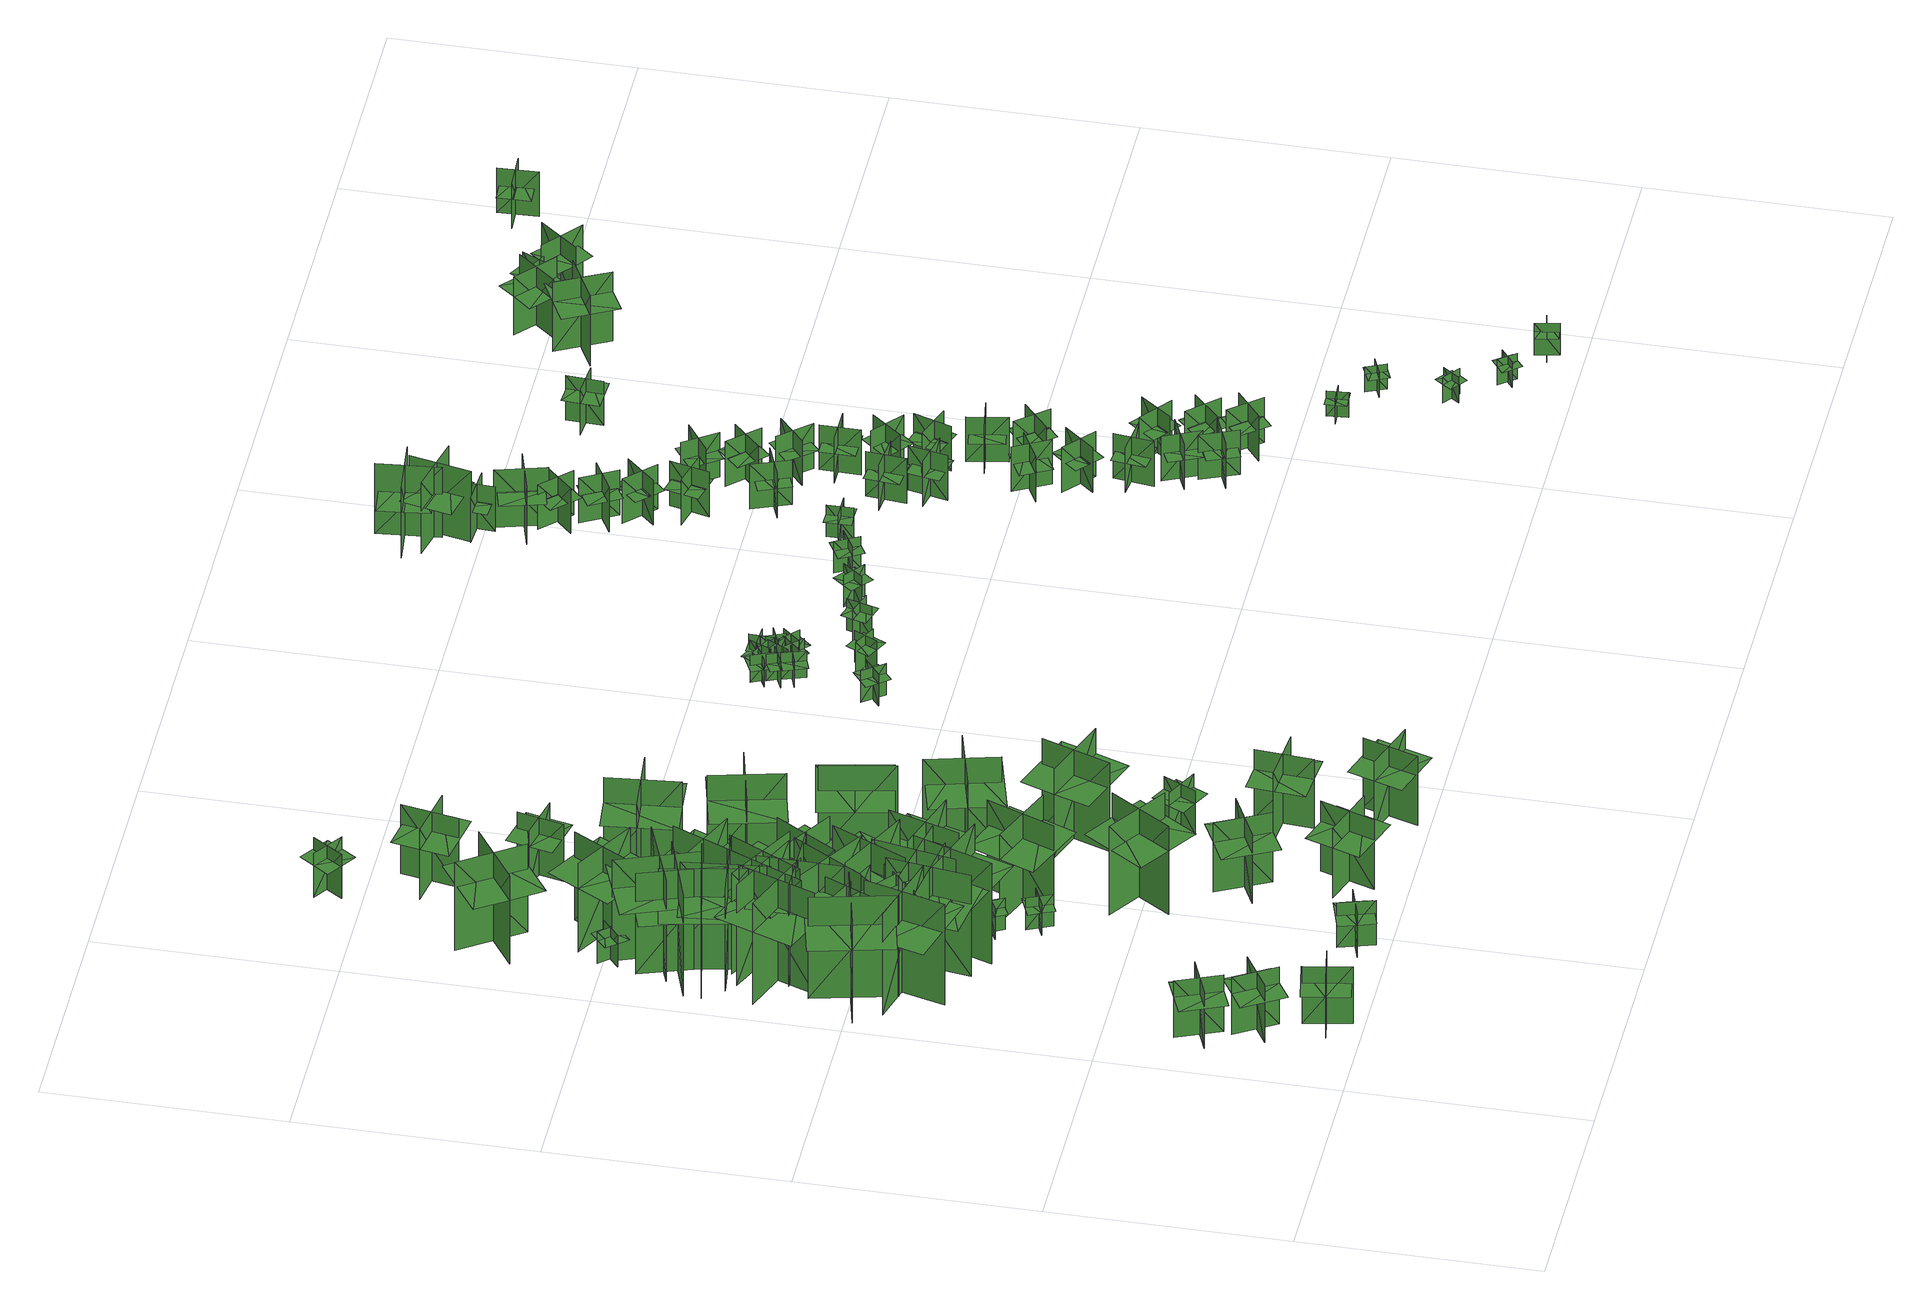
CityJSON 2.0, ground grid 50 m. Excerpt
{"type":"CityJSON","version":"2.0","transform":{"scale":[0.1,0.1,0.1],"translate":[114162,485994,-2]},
"CityObjects":{
"tree1":{"type":"SolitaryVegetationObject","geometry":[{"type":"MultiSurface","lod":"1","boundaries":[[[0,1,2]],[[0,2,3]],[[4,5,6]],[[4,6,7]],[[8,9,10]],[[8,10,11]],[[8,11,12]],[[8,12,13]]]}]},
"tree2":{"type":"SolitaryVegetationObject","geometry":[{"type":"MultiSurface","lod":"1","boundaries":[[[14,15,16]],[[14,16,17]],[[18,19,20]],[[18,20,21]],[[22,23,24]],[[22,24,25]],[[22,25,26]],[[22,26,27]]]}]},
"tree3":{"type":"SolitaryVegetationObject","geometry":[{"type":"MultiSurface","lod":"1","boundaries":[[[28,29,30]],[[28,30,31]],[[32,33,34]],[[32,34,35]],[[36,37,38]],[[36,38,39]],[[36,39,40]],[[36,40,41]]]}]},
"tree4":{"type":"SolitaryVegetationObject","geometry":[{"type":"MultiSurface","lod":"1","boundaries":[[[42,43,44]],[[42,44,45]],[[46,47,48]],[[46,48,49]],[[50,51,52]],[[50,52,53]],[[50,53,54]],[[50,54,55]]]}]},
"tree5":{"type":"SolitaryVegetationObject","geometry":[{"type":"MultiSurface","lod":"1","boundaries":[[[56,57,58]],[[56,58,59]],[[60,61,62]],[[60,62,63]],[[64,65,66]],[[64,66,67]],[[64,67,68]],[[64,68,69]]]}]},
"tree6":{"type":"SolitaryVegetationObject","geometry":[{"type":"MultiSurface","lod":"1","boundaries":[[[70,71,72]],[[70,72,73]],[[74,75,76]],[[74,76,77]],[[78,79,80]],[[78,80,81]],[[78,81,82]],[[78,82,83]]]}]},
"tree7":{"type":"SolitaryVegetationObject","geometry":[{"type":"MultiSurface","lod":"1","boundaries":[[[84,85,86]],[[84,86,87]],[[88,89,90]],[[88,90,91]],[[92,93,94]],[[92,94,95]],[[92,95,96]],[[92,96,97]]]}]},
"tree8":{"type":"SolitaryVegetationObject","geometry":[{"type":"MultiSurface","lod":"1","boundaries":[[[98,99,100]],[[98,100,101]],[[102,103,104]],[[102,104,105]],[[106,107,108]],[[106,108,109]],[[106,109,110]],[[106,110,111]]]}]},
"tree9":{"type":"SolitaryVegetationObject","geometry":[{"type":"MultiSurface","lod":"1","boundaries":[[[112,113,114]],[[112,114,115]],[[116,117,118]],[[116,118,119]],[[120,121,122]],[[120,122,123]],[[120,123,124]],[[120,124,125]]]}]},
"tree10":{"type":"SolitaryVegetationObject","geometry":[{"type":"MultiSurface","lod":"1","boundaries":[[[126,127,128]],[[126,128,129]],[[130,131,132]],[[130,132,133]],[[134,135,136]],[[134,136,137]],[[134,137,138]],[[134,138,139]]]}]},
"tree11":{"type":"SolitaryVegetationObject","geometry":[{"type":"MultiSurface","lod":"1","boundaries":[[[140,141,142]],[[140,142,143]],[[144,145,146]],[[144,146,147]],[[148,149,150]],[[148,150,151]],[[148,151,152]],[[148,152,153]]]}]},
"tree12":{"type":"SolitaryVegetationObject","geometry":[{"type":"MultiSurface","lod":"1","boundaries":[[[154,155,156]],[[154,156,157]],[[158,159,160]],[[158,160,161]],[[162,163,164]],[[162,164,165]],[[162,165,166]],[[162,166,167]]]}]},
"tree13":{"type":"SolitaryVegetationObject","geometry":[{"type":"MultiSurface","lod":"1","boundaries":[[[168,169,170]],[[168,170,171]],[[172,173,174]],[[172,174,175]],[[176,177,178]],[[176,178,179]],[[176,179,180]],[[176,180,181]]]}]},
"tree14":{"type":"SolitaryVegetationObject","geometry":[{"type":"MultiSurface","lod":"1","boundaries":[[[182,183,184]],[[182,184,185]],[[186,187,188]],[[186,188,189]],[[190,191,192]],[[190,192,193]],[[190,193,194]],[[190,194,195]]]}]},
"tree15":{"type":"SolitaryVegetationObject","geometry":[{"type":"MultiSurface","lod":"1","boundaries":[[[196,197,198]],[[196,198,199]],[[200,201,202]],[[200,202,203]],[[204,205,206]],[[204,206,207]],[[204,207,208]],[[204,208,209]]]}]},
"tree16":{"type":"SolitaryVegetationObject","geometry":[{"type":"MultiSurface","lod":"1","boundaries":[[[210,211,212]],[[210,212,213]],[[214,215,216]],[[214,216,217]],[[218,219,220]],[[218,220,221]],[[218,221,222]],[[218,222,223]]]}]},
"tree17":{"type":"SolitaryVegetationObject","geometry":[{"type":"MultiSurface","lod":"1","boundaries":[[[224,225,226]],[[224,226,227]],[[228,229,230]],[[228,230,231]],[[232,233,234]],[[232,234,235]],[[232,236,237]],[[232,237,233]]]}]},
"tree18":{"type":"SolitaryVegetationObject","geometry":[{"type":"MultiSurface","lod":"1","boundaries":[[[238,239,240]],[[238,240,241]],[[242,243,244]],[[242,244,245]],[[246,247,248]],[[246,248,249]],[[246,249,250]],[[246,250,251]]]}]},
"tree19":{"type":"SolitaryVegetationObject","geometry":[{"type":"MultiSurface","lod":"1","boundaries":[[[252,253,254]],[[252,254,255]],[[256,257,258]],[[256,258,259]],[[260,261,262]],[[260,262,263]],[[260,263,264]],[[260,264,265]]]}]},
"tree20":{"type":"SolitaryVegetationObject","geometry":[{"type":"MultiSurface","lod":"1","boundaries":[[[266,267,268]],[[266,268,269]],[[270,271,272]],[[270,272,273]],[[274,275,276]],[[274,276,277]],[[274,277,278]],[[274,278,279]]]}]},
"tree21":{"type":"SolitaryVegetationObject","geometry":[{"type":"MultiSurface","lod":"1","boundaries":[[[280,281,282]],[[280,282,283]],[[284,285,286]],[[284,286,287]],[[288,289,290]],[[288,290,291]],[[288,291,292]],[[288,292,293]]]}]},
"tree22":{"type":"SolitaryVegetationObject","geometry":[{"type":"MultiSurface","lod":"1","boundaries":[[[294,295,296]],[[294,296,297]],[[298,299,300]],[[298,300,301]],[[302,303,304]],[[302,304,305]],[[302,305,306]],[[302,306,307]]]}]},
"tree23":{"type":"SolitaryVegetationObject","geometry":[{"type":"MultiSurface","lod":"1","boundaries":[[[308,309,310]],[[308,310,311]],[[312,313,314]],[[312,314,315]],[[316,317,318]],[[316,318,319]],[[316,319,320]],[[316,320,321]]]}]},
"tree24":{"type":"SolitaryVegetationObject","geometry":[{"type":"MultiSurface","lod":"1","boundaries":[[[322,323,324]],[[322,324,325]],[[326,327,328]],[[326,328,329]],[[330,331,332]],[[330,332,333]],[[330,333,334]],[[330,334,335]]]}]},
"tree25":{"type":"SolitaryVegetationObject","geometry":[{"type":"MultiSurface","lod":"1","boundaries":[[[336,337,338]],[[336,338,339]],[[340,341,342]],[[340,342,343]],[[344,345,346]],[[344,346,347]],[[344,347,348]],[[344,348,349]]]}]},
"tree26":{"type":"SolitaryVegetationObject","geometry":[{"type":"MultiSurface","lod":"1","boundaries":[[[350,351,352]],[[350,352,353]],[[354,355,356]],[[354,356,357]],[[358,359,360]],[[358,360,361]],[[358,361,362]],[[358,362,363]]]}]},
"tree27":{"type":"SolitaryVegetationObject","geometry":[{"type":"MultiSurface","lod":"1","boundaries":[[[364,365,366]],[[364,366,367]],[[368,369,370]],[[368,370,371]],[[372,373,374]],[[372,374,375]],[[372,375,376]],[[372,376,377]]]}]},
"tree28":{"type":"SolitaryVegetationObject","geometry":[{"type":"MultiSurface","lod":"1","boundaries":[[[378,379,380]],[[378,380,381]],[[382,383,384]],[[382,384,385]],[[386,387,388]],[[386,388,389]],[[386,389,390]],[[386,390,391]]]}]},
"tree29":{"type":"SolitaryVegetationObject","geometry":[{"type":"MultiSurface","lod":"1","boundaries":[[[392,393,394]],[[392,394,395]],[[396,397,398]],[[396,398,399]],[[400,401,402]],[[400,402,403]],[[400,403,404]],[[400,404,405]]]}]},
"tree30":{"type":"SolitaryVegetationObject","geometry":[{"type":"MultiSurface","lod":"1","boundaries":[[[406,407,408]],[[406,408,409]],[[410,411,412]],[[410,412,413]],[[414,415,416]],[[414,416,417]],[[414,417,418]],[[414,418,419]]]}]},
"tree31":{"type":"SolitaryVegetationObject","geometry":[{"type":"MultiSurface","lod":"1","boundaries":[[[420,421,422]],[[420,422,423]],[[424,425,426]],[[424,426,427]],[[428,429,430]],[[428,430,431]],[[428,431,432]],[[428,432,433]]]}]},
"tree32":{"type":"SolitaryVegetationObject","geometry":[{"type":"MultiSurface","lod":"1","boundaries":[[[434,435,436]],[[434,436,437]],[[438,439,440]],[[438,440,441]],[[442,443,444]],[[442,444,445]],[[442,445,446]],[[442,446,447]]]}]},
"tree33":{"type":"SolitaryVegetationObject","geometry":[{"type":"MultiSurface","lod":"1","boundaries":[[[448,449,450]],[[448,450,451]],[[452,453,454]],[[452,454,455]],[[456,457,458]],[[456,458,459]],[[456,459,460]],[[456,460,461]]]}]},
"tree34":{"type":"SolitaryVegetationObject","geometry":[{"type":"MultiSurface","lod":"1","boundaries":[[[462,463,464]],[[462,464,465]],[[466,467,468]],[[466,468,469]],[[470,471,472]],[[470,472,473]],[[470,473,474]],[[470,474,475]]]}]},
"tree35":{"type":"SolitaryVegetationObject","geometry":[{"type":"MultiSurface","lod":"1","boundaries":[[[476,477,478]],[[476,478,479]],[[480,481,482]],[[480,482,483]],[[484,485,486]],[[484,486,487]],[[484,487,488]],[[484,488,489]]]}]},
"tree36":{"type":"SolitaryVegetationObject","geometry":[{"type":"MultiSurface","lod":"1","boundaries":[[[490,491,492]],[[490,492,493]],[[494,495,496]],[[494,496,497]],[[498,499,500]],[[498,500,501]],[[498,501,502]],[[498,502,503]]]}]},
"tree37":{"type":"SolitaryVegetationObject","geometry":[{"type":"MultiSurface","lod":"1","boundaries":[[[504,505,506]],[[504,506,507]],[[508,509,510]],[[508,510,511]],[[512,513,514]],[[512,514,515]],[[512,515,516]],[[512,516,517]]]}]},
"tree38":{"type":"SolitaryVegetationObject","geometry":[{"type":"MultiSurface","lod":"1","boundaries":[[[518,519,520]],[[518,520,521]],[[522,523,524]],[[522,524,525]],[[526,527,528]],[[526,528,529]],[[526,529,530]],[[526,530,531]]]}]},
"tree39":{"type":"SolitaryVegetationObject","geometry":[{"type":"MultiSurface","lod":"1","boundaries":[[[532,533,534]],[[532,534,535]],[[536,537,538]],[[536,538,539]],[[540,541,542]],[[540,542,543]],[[540,543,544]],[[540,544,545]]]}]},
"tree40":{"type":"SolitaryVegetationObject","geometry":[{"type":"MultiSurface","lod":"1","boundaries":[[[546,547,548]],[[546,548,549]],[[550,551,552]],[[550,552,553]],[[554,555,556]],[[554,556,557]],[[554,557,558]],[[554,558,559]]]}]},
"tree41":{"type":"SolitaryVegetationObject","geometry":[{"type":"MultiSurface","lod":"1","boundaries":[[[560,561,562]],[[560,562,563]],[[564,565,566]],[[564,566,567]],[[568,569,570]],[[568,570,571]],[[568,571,572]],[[568,572,573]]]}]},
"tree42":{"type":"SolitaryVegetationObject","geometry":[{"type":"MultiSurface","lod":"1","boundaries":[[[574,575,576]],[[574,576,577]],[[578,579,580]],[[578,580,581]],[[582,583,584]],[[582,584,585]],[[582,585,586]],[[582,586,587]]]}]},
"tree43":{"type":"SolitaryVegetationObject","geometry":[{"type":"MultiSurface","lod":"1","boundaries":[[[588,589,590]],[[588,590,591]],[[592,593,594]],[[592,594,595]],[[596,597,598]],[[596,598,599]],[[596,599,600]],[[596,600,601]]]}]},
"tree44":{"type":"SolitaryVegetationObject","geometry":[{"type":"MultiSurface","lod":"1","boundaries":[[[602,603,604]],[[602,604,605]],[[606,607,608]],[[606,608,609]],[[610,611,612]],[[610,612,613]],[[610,613,614]],[[610,614,615]]]}]},
"tree45":{"type":"SolitaryVegetationObject","geometry":[{"type":"MultiSurface","lod":"1","boundaries":[[[616,617,618]],[[616,618,619]],[[620,621,622]],[[620,622,623]],[[624,625,626]],[[624,626,627]],[[624,627,628]],[[624,628,629]]]}]},
"tree46":{"type":"SolitaryVegetationObject","geometry":[{"type":"MultiSurface","lod":"1","boundaries":[[[630,631,632]],[[630,632,633]],[[634,635,636]],[[634,636,637]],[[638,639,640]],[[638,640,641]],[[638,641,642]],[[638,642,643]]]}]},
"tree47":{"type":"SolitaryVegetationObject","geometry":[{"type":"MultiSurface","lod":"1","boundaries":[[[644,645,646]],[[644,646,647]],[[648,649,650]],[[648,650,651]],[[652,653,654]],[[652,654,655]],[[652,655,656]],[[652,656,657]]]}]},
"tree48":{"type":"SolitaryVegetationObject","geometry":[{"type":"MultiSurface","lod":"1","boundaries":[[[658,659,660]],[[658,660,661]],[[662,663,664]],[[662,664,665]],[[666,667,668]],[[666,668,669]],[[666,669,670]],[[666,670,671]]]}]},
"tree49":{"type":"SolitaryVegetationObject","geometry":[{"type":"MultiSurface","lod":"1","boundaries":[[[672,673,674]],[[672,674,675]],[[676,677,678]],[[676,678,679]],[[680,681,682]],[[680,682,683]],[[680,683,684]],[[680,684,685]]]}]},
"tree50":{"type":"SolitaryVegetationObject","geometry":[{"type":"MultiSurface","lod":"1","boundaries":[[[686,687,688]],[[686,688,689]],[[690,691,692]],[[690,692,693]],[[694,695,696]],[[694,696,697]],[[694,697,698]],[[694,698,699]]]}]},
"tree51":{"type":"SolitaryVegetationObject","geometry":[{"type":"MultiSurface","lod":"1","boundaries":[[[700,701,702]],[[700,702,703]],[[704,705,706]],[[704,706,707]],[[708,709,710]],[[708,710,711]],[[708,711,712]],[[708,712,713]]]}]},
"tree52":{"type":"SolitaryVegetationObject","geometry":[{"type":"MultiSurface","lod":"1","boundaries":[[[714,715,716]],[[714,716,717]],[[718,719,720]],[[718,720,721]],[[722,723,724]],[[722,724,725]],[[722,725,726]],[[722,726,727]]]}]},
"tree53":{"type":"SolitaryVegetationObject","geometry":[{"type":"MultiSurface","lod":"1","boundaries":[[[728,729,730]],[[728,730,731]],[[732,733,734]],[[732,734,735]],[[736,737,738]],[[736,738,739]],[[736,739,740]],[[736,740,741]]]}]},
"tree54":{"type":"SolitaryVegetationObject","geometry":[{"type":"MultiSurface","lod":"1","boundaries":[[[742,743,744]],[[742,744,745]],[[746,747,748]],[[746,748,749]],[[750,751,752]],[[750,752,753]],[[750,753,754]],[[750,754,755]]]}]},
"tree55":{"type":"SolitaryVegetationObject","geometry":[{"type":"MultiSurface","lod":"1","boundaries":[[[756,757,758]],[[756,758,759]],[[760,761,762]],[[760,762,763]],[[764,765,766]],[[764,766,767]],[[764,767,768]],[[764,768,769]]]}]},
"tree56":{"type":"SolitaryVegetationObject","geometry":[{"type":"MultiSurface","lod":"1","boundaries":[[[770,771,772]],[[770,772,773]],[[774,775,776]],[[774,776,777]],[[778,779,780]],[[778,780,781]],[[778,781,782]],[[778,782,783]]]}]},
"tree57":{"type":"SolitaryVegetationObject","geometry":[{"type":"MultiSurface","lod":"1","boundaries":[[[784,785,786]],[[784,786,787]],[[788,789,790]],[[788,790,791]],[[792,793,794]],[[792,794,795]],[[792,795,796]],[[792,796,797]]]}]},
"tree58":{"type":"SolitaryVegetationObject","geometry":[{"type":"MultiSurface","lod":"1","boundaries":[[[798,799,800]],[[798,800,801]],[[802,803,804]],[[802,804,805]],[[806,807,808]],[[806,808,809]],[[806,809,810]],[[806,810,811]]]}]},
"tree59":{"type":"SolitaryVegetationObject","geometry":[{"type":"MultiSurface","lod":"1","boundaries":[[[812,813,814]],[[812,814,815]],[[816,817,818]],[[816,818,819]],[[820,821,822]],[[820,822,823]],[[820,823,824]],[[820,824,825]]]}]},
"tree60":{"type":"SolitaryVegetationObject","geometry":[{"type":"MultiSurface","lod":"1","boundaries":[[[826,827,828]],[[826,828,829]],[[830,831,832]],[[830,832,833]],[[834,835,836]],[[834,836,837]],[[834,837,838]],[[834,838,839]]]}]},
"tree61":{"type":"SolitaryVegetationObject","geometry":[{"type":"MultiSurface","lod":"1","boundaries":[[[840,841,842]],[[840,842,843]],[[844,845,846]],[[844,846,847]],[[848,849,850]],[[848,850,851]],[[848,851,852]],[[848,852,853]]]}]},
"tree62":{"type":"SolitaryVegetationObject","geometry":[{"type":"MultiSurface","lod":"1","boundaries":[[[854,855,856]],[[854,856,857]],[[858,859,860]],[[858,860,861]],[[862,863,864]],[[862,864,865]],[[862,865,866]],[[862,866,867]]]}]},
"tree63":{"type":"SolitaryVegetationObject","geometry":[{"type":"MultiSurface","lod":"1","boundaries":[[[868,869,870]],[[868,870,871]],[[872,873,874]],[[872,874,875]],[[876,877,878]],[[876,878,879]],[[876,879,880]],[[876,880,881]]]}]},
"tree64":{"type":"SolitaryVegetationObject","geometry":[{"type":"MultiSurface","lod":"1","boundaries":[[[882,883,884]],[[882,884,885]],[[886,887,888]],[[886,888,889]],[[890,891,892]],[[890,892,893]],[[890,894,895]],[[890,895,891]]]}]},
"tree65":{"type":"SolitaryVegetationObject","geometry":[{"type":"MultiSurface","lod":"1","boundaries":[[[896,897,898]],[[896,898,899]],[[900,901,902]],[[900,902,903]],[[904,905,906]],[[904,906,907]],[[904,908,909]],[[904,909,905]]]}]},
"tree66":{"type":"SolitaryVegetationObject","geometry":[{"type":"MultiSurface","lod":"1","boundaries":[[[910,911,912]],[[910,912,913]],[[914,915,916]],[[914,916,917]],[[918,919,920]],[[918,920,921]],[[918,922,923]],[[918,923,919]]]}]},
"tree67":{"type":"SolitaryVegetationObject","geometry":[{"type":"MultiSurface","lod":"1","boundaries":[[[924,925,926]],[[924,926,927]],[[928,929,930]],[[928,930,931]],[[932,933,934]],[[932,934,935]],[[932,936,937]],[[932,937,933]]]}]},
"tree68":{"type":"SolitaryVegetationObject","geometry":[{"type":"MultiSurface","lod":"1","boundaries":[[[938,939,940]],[[938,940,941]],[[942,943,944]],[[942,944,945]],[[946,947,948]],[[946,948,949]],[[946,950,951]],[[946,951,947]]]}]},
"tree69":{"type":"SolitaryVegetationObject","geometry":[{"type":"MultiSurface","lod":"1","boundaries":[[[952,953,954]],[[952,954,955]],[[956,957,958]],[[956,958,959]],[[960,961,962]],[[960,962,963]],[[960,964,965]],[[960,965,961]]]}]},
"tree70":{"type":"SolitaryVegetationObject","geometry":[{"type":"MultiSurface","lod":"1","boundaries":[[[966,967,968]],[[966,968,969]],[[970,971,972]],[[970,972,973]],[[974,975,976]],[[974,976,977]],[[974,978,979]],[[974,979,975]]]}]},
"tree71":{"type":"SolitaryVegetationObject","geometry":[{"type":"MultiSurface","lod":"1","boundaries":[[[980,981,982]],[[980,982,983]],[[984,985,986]],[[984,986,987]],[[988,989,990]],[[988,990,991]],[[988,992,993]],[[988,993,989]]]}]},
"tree72":{"type":"SolitaryVegetationObject","geometry":[{"type":"MultiSurface","lod":"1","boundaries":[[[994,995,996]],[[994,996,997]],[[998,999,1000]],[[998,1000,1001]],[[1002,1003,1004]],[[1002,1004,1005]],[[1002,1006,1007]],[[1002,1007,1003]]]}]},
"tree73":{"type":"SolitaryVegetationObject","geometry":[{"type":"MultiSurface","lod":"1","boundaries":[[[1008,1009,1010]],[[1008,1010,1011]],[[1012,1013,1014]],[[1012,1014,1015]],[[1016,1017,1018]],[[1016,1018,1019]],[[1016,1020,1021]],[[1016,1021,1017]]]}]},
"tree74":{"type":"SolitaryVegetationObject","geometry":[{"type":"MultiSurface","lod":"1","boundaries":[[[1022,1023,1024]],[[1022,1024,1025]],[[1026,1027,1028]],[[1026,1028,1029]],[[1030,1031,1032]],[[1030,1032,1033]],[[1030,1034,1035]],[[1030,1035,1031]]]}]},
"tree75":{"type":"SolitaryVegetationObject","geometry":[{"type":"MultiSurface","lod":"1","boundaries":[[[1036,1037,1038]],[[1036,1038,1039]],[[1040,1041,1042]],[[1040,1042,1043]],[[1044,1045,1046]],[[1044,1046,1047]],[[1044,1048,1049]],[[1044,1049,1045]]]}]},
"tree76":{"type":"SolitaryVegetationObject","geometry":[{"type":"MultiSurface","lod":"1","boundaries":[[[1050,1051,1052]],[[1050,1052,1053]],[[1054,1055,1056]],[[1054,1056,1057]],[[1058,1059,1060]],[[1058,1060,1061]],[[1058,1062,1063]],[[1058,1063,1059]]]}]},
"tree77":{"type":"SolitaryVegetationObject","geometry":[{"type":"MultiSurface","lod":"1","boundaries":[[[1064,1065,1066]],[[1064,1066,1067]],[[1068,1069,1070]],[[1068,1070,1071]],[[1072,1073,1074]],[[1072,1074,1075]],[[1072,1076,1077]],[[1072,1077,1073]]]}]},
"tree78":{"type":"SolitaryVegetationObject","geometry":[{"type":"MultiSurface","lod":"1","boundaries":[[[1078,1079,1080]],[[1078,1080,1081]],[[1082,1083,1084]],[[1082,1084,1085]],[[1086,1087,1088]],[[1086,1088,1089]],[[1086,1090,1091]],[[1086,1091,1087]]]}]},
"tree79":{"type":"SolitaryVegetationObject","geometry":[{"type":"MultiSurface","lod":"1","boundaries":[[[1092,1093,1094]],[[1092,1094,1095]],[[1096,1097,1098]],[[1096,1098,1099]],[[1100,1101,1102]],[[1100,1102,1103]],[[1100,1104,1105]],[[1100,1105,1101]]]}]},
"tree80":{"type":"SolitaryVegetationObject","geometry":[{"type":"MultiSurface","lod":"1","boundaries":[[[1106,1107,1108]],[[1106,1108,1109]],[[1110,1111,1112]],[[1110,1112,1113]],[[1114,1115,1116]],[[1114,1116,1117]],[[1114,1118,1119]],[[1114,1119,1115]]]}]},
"tree81":{"type":"SolitaryVegetationObject","geometry":[{"type":"MultiSurface","lod":"1","boundaries":[[[1120,1121,1122]],[[1120,1122,1123]],[[1124,1125,1126]],[[1124,1126,1127]],[[1128,1129,1130]],[[1128,1130,1131]],[[1128,1132,1133]],[[1128,1133,1129]]]}]},
"tree82":{"type":"SolitaryVegetationObject","geometry":[{"type":"MultiSurface","lod":"1","boundaries":[[[1134,1135,1136]],[[1134,1136,1137]],[[1138,1139,1140]],[[1138,1140,1141]],[[1142,1143,1144]],[[1142,1144,1145]],[[1142,1146,1147]],[[1142,1147,1143]]]}]},
"tree83":{"type":"SolitaryVegetationObject","geometry":[{"type":"MultiSurface","lod":"1","boundaries":[[[1148,1149,1150]],[[1148,1150,1151]],[[1152,1153,1154]],[[1152,1154,1155]],[[1156,1157,1158]],[[1156,1158,1159]],[[1156,1160,1161]],[[1156,1161,1157]]]}]},
"tree84":{"type":"SolitaryVegetationObject","geometry":[{"type":"MultiSurface","lod":"1","boundaries":[[[1162,1163,1164]],[[1162,1164,1165]],[[1166,1167,1168]],[[1166,1168,1169]],[[1170,1171,1172]],[[1170,1172,1173]],[[1170,1174,1175]],[[1170,1175,1171]]]}]},
"tree85":{"type":"SolitaryVegetationObject","geometry":[{"type":"MultiSurface","lod":"1","boundaries":[[[1176,1177,1178]],[[1176,1178,1179]],[[1180,1181,1182]],[[1180,1182,1183]],[[1184,1185,1186]],[[1184,1186,1187]],[[1184,1188,1189]],[[1184,1189,1185]]]}]},
"tree86":{"type":"SolitaryVegetationObject","geometry":[{"type":"MultiSurface","lod":"1","boundaries":[[[1190,1191,1192]],[[1190,1192,1193]],[[1194,1195,1196]],[[1194,1196,1197]],[[1198,1199,1200]],[[1198,1200,1201]],[[1198,1202,1203]],[[1198,1203,1199]]]}]},
"tree87":{"type":"SolitaryVegetationObject","geometry":[{"type":"MultiSurface","lod":"1","boundaries":[[[1204,1205,1206]],[[1204,1206,1207]],[[1208,1209,1210]],[[1208,1210,1211]],[[1212,1213,1214]],[[1212,1214,1215]],[[1212,1216,1217]],[[1212,1217,1213]]]}]},
"tree88":{"type":"SolitaryVegetationObject","geometry":[{"type":"MultiSurface","lod":"1","boundaries":[[[1218,1219,1220]],[[1218,1220,1221]],[[1222,1223,1224]],[[1222,1224,1225]],[[1226,1227,1228]],[[1226,1228,1229]],[[1226,1230,1231]],[[1226,1231,1227]]]}]},
"tree89":{"type":"SolitaryVegetationObject","geometry":[{"type":"MultiSurface","lod":"1","boundaries":[[[1232,1233,1234]],[[1232,1234,1235]],[[1236,1237,1238]],[[1236,1238,1239]],[[1240,1241,1242]],[[1240,1242,1243]],[[1240,1244,1245]],[[1240,1245,1241]]]}]},
"tree90":{"type":"SolitaryVegetationObject","geometry":[{"type":"MultiSurface","lod":"1","boundaries":[[[1246,1247,1248]],[[1246,1248,1249]],[[1250,1251,1252]],[[1250,1252,1253]],[[1254,1255,1256]],[[1254,1256,1257]],[[1254,1258,1259]],[[1254,1259,1255]]]}]},
"tree91":{"type":"SolitaryVegetationObject","geometry":[{"type":"MultiSurface","lod":"1","boundaries":[[[1260,1261,1262]],[[1260,1262,1263]],[[1264,1265,1266]],[[1264,1266,1267]],[[1268,1269,1270]],[[1268,1270,1271]],[[1268,1271,1272]],[[1268,1272,1273]]]}]},
"tree92":{"type":"SolitaryVegetationObject","geometry":[{"type":"MultiSurface","lod":"1","boundaries":[[[1274,1275,1276]],[[1274,1276,1277]],[[1278,1279,1280]],[[1278,1280,1281]],[[1282,1283,1284]],[[1282,1284,1285]],[[1282,1285,1286]],[[1282,1286,1287]]]}]},
"tree93":{"type":"SolitaryVegetationObject","geometry":[{"type":"MultiSurface","lod":"1","boundaries":[[[1288,1289,1290]],[[1288,1290,1291]],[[1292,1293,1294]],[[1292,1294,1295]],[[1296,1297,1298]],[[1296,1298,1299]],[[1296,1299,1300]],[[1296,1300,1301]]]}]},
"tree94":{"type":"SolitaryVegetationObject","geometry":[{"type":"MultiSurface","lod":"1","boundaries":[[[1302,1303,1304]],[[1302,1304,1305]],[[1306,1307,1308]],[[1306,1308,1309]],[[1310,1311,1312]],[[1310,1312,1313]],[[1310,1313,1314]],[[1310,1314,1315]]]}]},
"tree95":{"type":"SolitaryVegetationObject","geometry":[{"type":"MultiSurface","lod":"1","boundaries":[[[1316,1317,1318]],[[1316,1318,1319]],[[1320,1321,1322]],[[1320,1322,1323]],[[1324,1325,1326]],[[1324,1326,1327]],[[1324,1327,1328]],[[1324,1328,1329]]]}]},
"tree96":{"type":"SolitaryVegetationObject","geometry":[{"type":"MultiSurface","lod":"1","boundaries":[[[1330,1331,1332]],[[1330,1332,1333]],[[1334,1335,1336]],[[1334,1336,1337]],[[1338,1339,1340]],[[1338,1340,1341]],[[1338,1341,1342]],[[1338,1342,1343]]]}]},
"tree97":{"type":"SolitaryVegetationObject","geometry":[{"type":"MultiSurface","lod":"1","boundaries":[[[1344,1345,1346]],[[1344,1346,1347]],[[1348,1349,1350]],[[1348,1350,1351]],[[1352,1353,1354]],[[1352,1354,1355]],[[1352,1355,1356]],[[1352,1356,1357]]]}]},
"tree98":{"type":"SolitaryVegetationObject","geometry":[{"type":"MultiSurface","lod":"1","boundaries":[[[1358,1359,1360]],[[1358,1360,1361]],[[1362,1363,1364]],[[1362,1364,1365]],[[1366,1367,1368]],[[1366,1368,1369]],[[1366,1367,1370]],[[1366,1370,1371]]]}]},
"tree99":{"type":"SolitaryVegetationObject","geometry":[{"type":"MultiSurface","lod":"1","boundaries":[[[1372,1373,1374]],[[1372,1374,1375]],[[1376,1377,1378]],[[1376,1378,1379]],[[1380,1381,1382]],[[1380,1382,1383]],[[1380,1383,1384]],[[1380,1384,1385]]]}]},
"tree100":{"type":"SolitaryVegetationObject","geometry":[{"type":"MultiSurface","lod":"1","boundaries":[[[1386,1387,1388]],[[1386,1388,1389]],[[1390,1391,1392]],[[1390,1392,1393]],[[1394,1395,1396]],[[1394,1396,1397]],[[1394,1397,1398]],[[1394,1398,1399]]]}]},
"tree101":{"type":"SolitaryVegetationObject","geometry":[{"type":"MultiSurface","lod":"1","boundaries":[[[1400,1401,1402]],[[1400,1402,1403]],[[1404,1405,1406]],[[1404,1406,1407]],[[1408,1409,1410]],[[1408,1410,1411]],[[1408,1412,1413]],[[1408,1413,1409]]]}]}
},
"vertices":[
[85,294,1],[177,332,1],[177,332,139],[85,294,139],[146,268,1],[108,360,1],[108,360,139],[146,268,139],[146,268,100],[192,287,100],[154,379,100],[108,360,100],[62,341,100],[100,249,100],
[123,181,4],[208,233,4],[208,233,143],[123,181,143],[188,165,4],[136,250,4],[136,250,143],[188,165,143],[188,165,104],[230,191,104],[178,276,104],[136,250,104],[93,224,104],[145,139,104],
[193,121,8],[211,23,8],[211,23,146],[193,121,146],[155,66,8],[253,84,8],[253,84,146],[155,66,146],[155,66,107],[164,17,107],[262,35,107],[253,84,107],[244,133,107],[146,115,107],
[88,1084,5],[129,912,5],[129,912,252],[88,1084,252],[26,984,5],[198,1025,5],[198,1025,252],[26,984,252],[26,984,183],[46,898,183],[218,938,183],[198,1025,183],[177,1111,183],[5,1070,183],
[167,988,4],[121,818,4],[120,818,250],[167,988,250],[65,931,4],[235,884,4],[235,884,250],[65,931,250],[65,931,181],[41,845,181],[212,798,181],[235,884,181],[259,969,181],[88,1016,181],
[104,1075,6],[167,1241,6],[167,1241,252],[104,1075,252],[212,1123,6],[47,1186,6],[47,1186,252],[212,1123,252],[212,1123,183],[244,1206,183],[78,1269,183],[47,1186,183],[15,1103,183],[181,1040,183],
[446,102,10],[469,28,10],[469,28,118],[446,102,118],[422,57,10],[496,80,10],[496,80,118],[422,57,118],[422,57,88],[433,20,88],[507,43,88],[496,80,88],[484,117,88],[410,94,88],
[250,928,6],[130,1026,6],[130,1026,221],[250,928,221],[240,1031,6],[142,911,6],[142,911,221],[240,1031,221],[240,1031,161],[180,1080,161],[82,960,161],[142,911,161],[202,862,161],[300,982,161],
[113,1057,6],[254,993,6],[254,993,222],[113,1057,222],[149,960,6],[213,1101,6],[213,1101,222],[149,960,222],[149,960,161],[219,928,161],[284,1069,161],[213,1101,161],[143,1133,161],[78,993,161],
[222,786,4],[248,961,4],[248,961,250],[222,786,250],[317,856,4],[142,882,4],[142,882,250],[317,856,250],[317,856,181],[330,944,181],[155,969,181],[142,882,181],[129,794,181],[304,769,181],
[265,967,5],[155,858,5],[155,858,221],[265,967,221],[162,968,5],[271,858,5],[271,858,221],[162,968,221],[162,968,160],[107,914,160],[216,803,160],[271,858,160],[326,912,160],[217,1022,160],
[222,1322,5],[48,1289,5],[48,1289,251],[222,1322,251],[125,1389,5],[158,1215,5],[158,1215,251],[125,1389,251],[125,1389,182],[38,1373,182],[71,1199,182],[158,1215,182],[245,1231,182],[212,1405,182],
[101,1430,5],[157,1262,5],[157,1262,251],[101,1430,251],[48,1325,5],[216,1381,5],[216,1381,251],[48,1325,251],[48,1325,182],[76,1241,182],[244,1297,182],[216,1381,182],[188,1465,182],[20,1409,182],
[212,1270,6],[139,1108,6],[139,1108,252],[212,1270,252],[101,1229,6],[263,1156,6],[263,1156,252],[101,1229,252],[101,1229,183],[65,1148,183],[227,1075,183],[263,1156,183],[299,1237,183],[138,1309,183],
[81,1248,5],[256,1270,5],[256,1270,252],[81,1248,252],[173,1175,5],[152,1351,5],[152,1351,252],[173,1175,252],[173,1175,183],[261,1186,183],[239,1361,183],[152,1351,183],[64,1340,183],[85,1164,183],
[200,1211,7],[200,1034,7],[200,1034,253],[200,1211,253],[116,1128,7],[293,1128,7],[293,1128,253],[116,1128,253],[116,1128,184],[116,1039,184],[293,1040,184],[293,1128,184],[293,1217,184],[116,1216,184],
[239,1003,9],[278,927,9],[278,927,150],[239,1003,150],[219,941,9],[295,980,9],[295,980,150],[219,941,150],[219,941,104],[295,980,104],[274,1021,104],[198,982,104],[241,899,104],[317,938,104],
[155,1113,6],[306,1020,6],[306,1020,252],[155,1113,252],[181,998,6],[274,1149,6],[274,1149,252],[181,998,252],[181,998,183],[257,952,183],[350,1102,183],[274,1149,183],[199,1195,183],[106,1044,183],
[267,825,5],[300,999,5],[300,999,251],[267,825,251],[365,891,5],[191,924,5],[191,924,251],[365,891,251],[365,891,182],[381,979,182],[207,1011,182],[191,924,182],[175,837,182],[349,804,182],
[328,921,4],[269,754,4],[269,754,250],[328,921,250],[222,870,4],[388,812,4],[388,812,250],[222,870,250],[222,870,181],[192,787,181],[359,728,181],[388,812,181],[418,895,181],[251,954,181],
[291,1161,7],[135,1245,7],[135,1245,253],[291,1161,253],[257,1274,7],[174,1118,7],[174,1118,253],[257,1274,253],[257,1274,184],[179,1316,184],[96,1160,184],[174,1118,184],[252,1077,184],[336,1233,184],
[149,1468,10],[113,1509,10],[113,1509,87],[149,1468,87],[152,1504,10],[110,1468,10],[110,1468,87],[152,1504,87],[152,1504,66],[134,1525,66],[92,1489,66],[110,1468,66],[128,1447,66],[170,1484,66],
[88,1367,6],[254,1429,6],[254,1429,252],[88,1367,252],[195,1317,6],[133,1483,6],[133,1483,252],[195,1317,252],[195,1317,183],[278,1348,183],[216,1514,183],[133,1483,183],[50,1452,183],[112,1286,183],
[179,1325,11],[208,1278,11],[208,1278,88],[179,1325,88],[171,1289,11],[217,1319,11],[217,1319,88],[171,1289,88],[171,1289,66],[185,1266,66],[232,1295,66],[217,1319,66],[203,1342,66],[156,1313,66],
[266,1081,11],[255,1124,11],[255,1124,73],[266,1081,73],[281,1106,11],[239,1095,11],[239,1095,73],[281,1106,73],[281,1106,56],[276,1128,56],[233,1117,56],[239,1095,56],[244,1074,56],[287,1085,56],
[214,1035,5],[373,958,5],[373,958,251],[214,1035,251],[252,923,5],[329,1083,5],[329,1083,251],[252,923,251],[252,923,182],[332,885,182],[409,1045,182],[329,1083,182],[249,1121,182],[172,962,182],
[352,797,9],[379,749,9],[379,749,85],[352,797,85],[342,762,9],[390,788,9],[390,788,85],[342,762,85],[342,762,64],[355,738,64],[404,764,64],[390,788,64],[377,813,64],[328,786,64],
[384,709,10],[406,658,10],[406,658,87],[384,709,87],[371,675,10],[421,697,10],[421,697,87],[371,675,87],[371,675,65],[382,649,65],[432,671,65],[421,697,65],[410,722,65],[359,700,65],
[190,1663,8],[103,1791,8],[103,1791,223],[190,1663,223],[210,1764,8],[81,1677,8],[81,1677,223],[210,1764,223],[210,1764,163],[166,1828,163],[38,1741,163],[81,1677,163],[125,1613,163],[253,1700,163],
[247,1580,7],[169,1446,7],[169,1446,223],[247,1580,223],[147,1554,7],[281,1477,7],[281,1477,223],[147,1554,223],[147,1554,162],[108,1487,162],[243,1410,162],[281,1477,162],[320,1544,162],[185,1621,162],
[392,1101,7],[261,1183,7],[261,1183,223],[392,1101,223],[370,1201,7],[287,1070,7],[287,1070,223],[370,1201,223],[370,1201,163],[304,1243,163],[221,1112,163],[287,1070,163],[352,1029,163],[435,1160,163],
[300,1395,10],[237,1253,10],[237,1253,225],[300,1395,225],[203,1358,10],[345,1296,10],[345,1296,225],[203,1358,225],[203,1358,165],[172,1287,165],[314,1225,165],[345,1296,165],[376,1367,165],[235,1429,165],
[594,474,9],[465,559,9],[465,559,224],[594,474,224],[574,575,9],[489,445,9],[489,445,224],[574,575,224],[574,575,164],[509,617,164],[424,488,164],[489,445,164],[554,403,164],[639,532,164],
[342,936,8],[490,889,8],[490,889,223],[342,936,223],[389,844,8],[436,992,8],[436,992,223],[389,844,223],[389,844,163],[463,821,163],[510,969,163],[436,992,163],[362,1015,163],[315,868,163],
[448,666,8],[506,810,8],[506,810,223],[448,666,223],[543,706,8],[399,764,8],[399,764,223],[543,706,223],[543,706,163],[572,778,163],[428,835,163],[399,764,163],[370,692,163],[514,634,163],
[647,67,8],[687,182,8],[687,182,178],[647,67,178],[720,102,8],[605,142,8],[605,142,178],[720,102,178],[720,102,130],[740,160,130],[625,200,130],[605,142,130],[585,85,130],[700,45,130],
[555,292,9],[664,347,9],[664,347,178],[555,292,178],[632,266,9],[577,374,9],[577,374,178],[632,266,178],[632,266,131],[686,293,131],[631,402,131],[577,374,131],[523,347,131],[578,238,131],
[263,2103,14],[219,2039,14],[219,2039,121],[263,2103,121],[212,2093,14],[276,2050,14],[276,2050,121],[212,2093,121],[212,2093,91],[190,2061,91],[254,2018,91],[276,2050,91],[298,2082,91],[234,2125,91],
[301,1822,12],[323,1942,12],[323,1942,181],[301,1822,181],[368,1868,12],[248,1889,12],[248,1889,181],[368,1868,181],[368,1868,134],[379,1928,134],[259,1949,134],[248,1889,134],[237,1829,134],[357,1808,134],
[384,1722,11],[362,1625,11],[362,1625,150],[384,1722,150],[328,1687,11],[425,1665,11],[425,1665,150],[328,1687,150],[328,1687,111],[317,1639,111],[414,1617,111],[425,1665,111],[436,1714,111],[339,1736,111],
[564,1307,7],[414,1271,7],[414,1271,223],[564,1307,223],[477,1362,7],[513,1211,7],[513,1211,223],[477,1362,223],[477,1362,162],[401,1344,162],[437,1193,162],[513,1211,162],[588,1229,162],[552,1380,162],
[508,1493,9],[354,1478,9],[354,1478,225],[508,1493,225],[429,1559,9],[444,1405,9],[444,1405,225],[429,1559,225],[429,1559,164],[352,1551,164],[367,1397,164],[444,1405,164],[521,1412,164],[506,1566,164],
[647,809,8],[608,959,8],[608,959,224],[647,809,224],[700,898,8],[550,858,8],[550,858,224],[700,898,224],[700,898,163],[680,973,163],[530,933,163],[550,858,163],[569,783,163],[719,823,163],
[551,1156,8],[580,1003,8],[580,1003,223],[551,1156,223],[493,1070,8],[645,1100,8],[645,1100,223],[493,1070,223],[493,1070,163],[507,994,163],[660,1024,163],[645,1100,163],[630,1176,163],[478,1146,163],
[720,743,9],[667,598,9],[667,598,225],[720,743,225],[626,700,9],[772,647,9],[772,647,225],[626,700,225],[626,700,164],[600,627,164],[745,575,164],[772,647,164],[798,720,164],[653,773,164],
[880,280,9],[758,290,9],[758,290,178],[880,280,178],[827,342,9],[818,221,9],[818,221,178],[827,342,178],[827,342,130],[767,347,130],[757,226,130],[818,221,130],[878,216,130],[888,337,130],
[733,493,12],[802,458,12],[802,458,119],[733,493,119],[749,444,12],[783,513,12],[783,513,119],[749,444,119],[749,444,89],[784,426,89],[818,496,89],[783,513,89],[749,530,89],[714,461,89],
[905,140,9],[867,24,9],[867,24,178],[905,140,178],[833,104,9],[948,65,9],[948,65,178],[833,104,178],[833,104,131],[814,46,131],[929,8,131],[948,65,131],[967,123,131],[852,161,131],
[1048,1170,9],[1082,1126,9],[1082,1126,86],[1048,1170,86],[1044,1133,9],[1087,1167,9],[1087,1167,86],[1044,1133,86],[1044,1133,64],[1061,1111,64],[1104,1146,64],[1087,1167,64],[1070,1189,64],[1026,1155,64],
[1119,1323,9],[1071,1307,9],[1071,1307,74],[1119,1323,74],[1091,1337,9],[1091,1337,74],[1108,1289,74],[1108,1289,9],[1091,1337,51],[1065,1328,51],[1082,1280,51],[1108,1289,51],[1134,1298,51],[1117,1346,51],
[1110,1353,9],[1064,1332,9],[1064,1332,74],[1110,1353,74],[1081,1364,9],[1081,1364,74],[1102,1318,74],[1102,1318,9],[1081,1364,51],[1057,1352,51],[1077,1307,51],[1102,1318,51],[1127,1329,51],[1106,1375,51],
[1071,1394,9],[1093,1348,9],[1093,1348,74],[1071,1394,74],[1061,1364,9],[1061,1364,74],[1107,1387,74],[1107,1387,9],[1061,1364,51],[1073,1340,51],[1119,1362,51],[1107,1387,51],[1095,1411,51],[1049,1389,51],
[1187,1172,9],[1138,1197,9],[1138,1197,86],[1187,1172,86],[1176,1207,9],[1151,1158,9],[1151,1158,86],[1176,1207,86],[1176,1207,64],[1152,1219,64],[1126,1170,64],[1151,1158,64],[1176,1145,64],[1201,1194,64],
[1102,1360,8],[1123,1406,8],[1123,1406,72],[1102,1360,72],[1131,1371,8],[1131,1371,72],[1085,1392,72],[1085,1392,8],[1131,1371,50],[1142,1396,50],[1096,1417,50],[1085,1392,50],[1074,1367,50],[1120,1346,50],
[1111,1338,9],[1146,1302,9],[1146,1302,74],[1111,1338,74],[1111,1307,9],[1111,1307,74],[1146,1343,74],[1146,1343,9],[1111,1307,51],[1130,1288,51],[1166,1323,51],[1146,1343,51],[1127,1362,51],[1091,1326,51],
[1130,1371,9],[1106,1326,9],[1106,1326,74],[1130,1371,74],[1101,1362,9],[1101,1362,74],[1145,1338,74],[1145,1338,9],[1101,1362,51],[1087,1338,51],[1132,1314,51],[1145,1338,51],[1158,1362,51],[1114,1386,51],
[1172,1316,9],[1136,1350,9],[1136,1350,74],[1172,1316,74],[1171,1347,9],[1171,1347,74],[1137,1310,74],[1137,1310,9],[1171,1347,51],[1152,1365,51],[1117,1329,51],[1137,1310,51],[1157,1291,51],[1191,1328,51],
[1157,1340,9],[1137,1386,9],[1137,1386,73],[1157,1340,73],[1169,1368,9],[1169,1368,73],[1122,1349,73],[1122,1349,9],[1169,1368,50],[1158,1393,50],[1111,1374,50],[1122,1349,50],[1133,1324,50],[1179,1343,50],
[1162,1388,9],[1112,1390,9],[1112,1390,73],[1162,1388,73],[1141,1411,9],[1141,1411,73],[1139,1360,73],[1139,1360,9],[1141,1411,51],[1114,1412,51],[1112,1361,51],[1139,1360,51],[1167,1359,51],[1169,1410,51],
[1259,1190,9],[1275,1242,9],[1275,1242,86],[1259,1190,86],[1291,1207,9],[1238,1223,9],[1238,1223,86],[1291,1207,86],[1291,1207,65],[1299,1233,65],[1246,1249,65],[1238,1223,65],[1230,1196,65],[1283,1180,65],
[1346,1263,10],[1389,1229,10],[1389,1229,87],[1346,1263,87],[1350,1227,10],[1384,1270,10],[1384,1270,87],[1350,1227,87],[1350,1227,65],[1372,1209,65],[1406,1253,65],[1384,1270,65],[1363,1287,65],[1328,1244,65],
[1442,1265,10],[1490,1292,10],[1490,1292,87],[1442,1265,87],[1477,1255,10],[1450,1303,10],[1450,1303,87],[1477,1255,87],[1477,1255,65],[1501,1269,65],[1474,1317,65],[1450,1303,65],[1426,1289,65],[1453,1241,65],
[1539,1312,9],[1595,1312,9],[1595,1312,86],[1539,1312,86],[1566,1286,9],[1565,1341,9],[1565,1341,86],[1566,1286,86],[1566,1286,64],[1593,1286,64],[1593,1342,64],[1565,1341,64],[1537,1341,64],[1538,1285,64],
[1468,2156,9],[1336,2142,9],[1336,2142,180],[1468,2156,180],[1403,2208,9],[1403,2208,180],[1417,2076,180],[1417,2076,9],[1460,2150,114],[1345,2138,114],[1351,2085,114],[1465,2097,114],[1454,2206,114],[1339,2193,114],
[1486,2077,9],[1357,2106,9],[1357,2106,181],[1486,2077,181],[1441,2147,9],[1441,2147,181],[1413,2018,181],[1413,2018,9],[1477,2074,115],[1364,2099,115],[1353,2046,115],[1466,2022,115],[1489,2128,115],[1376,2153,115],
[1453,1978,11],[1458,2062,11],[1458,2062,120],[1453,1978,120],[1493,2013,11],[1493,2013,120],[1409,2018,120],[1409,2018,11],[1450,1984,78],[1455,2057,78],[1421,2059,78],[1416,1986,78],[1486,1981,78],[1490,2055,78],
[1496,1880,10],[1467,1984,10],[1467,1984,150],[1496,1880,150],[1529,1939,10],[1529,1939,150],[1425,1910,150],[1425,1910,10],[1490,1885,96],[1465,1976,96],[1423,1965,96],[1448,1874,96],[1534,1898,96],[1509,1989,96],
[1536,1838,11],[1476,1898,11],[1476,1898,120],[1536,1838,120],[1535,1891,11],[1535,1891,120],[1476,1832,120],[1476,1832,11],[1529,1840,78],[1478,1892,78],[1453,1868,78],[1505,1815,78],[1555,1864,78],[1503,1917,78],
[1554,1750,11],[1513,1823,11],[1513,1823,120],[1554,1750,120],[1568,1800,11],[1568,1800,120],[1495,1759,120],[1495,1759,11],[1549,1753,78],[1513,1817,78],[1483,1800,78],[1519,1736,78],[1580,1770,78],[1544,1834,78],
[1584,1578,9],[1605,1660,9],[1605,1660,118],[1584,1578,118],[1629,1606,9],[1629,1606,118],[1548,1626,118],[1548,1626,9],[1582,1584,76],[1600,1656,76],[1567,1664,76],[1549,1593,76],[1617,1576,76],[1635,1647,76],
[1537,1680,9],[1596,1741,9],[1596,1741,118],[1537,1680,118],[1590,1681,9],[1590,1681,118],[1529,1740,118],[1529,1740,9],[1538,1687,76],[1590,1739,76],[1565,1763,76],[1514,1711,76],[1563,1662,76],[1615,1714,76],
[1825,999,13],[1751,960,13],[1751,960,122],[1825,999,122],[1774,1014,13],[1774,1014,122],[1814,940,122],[1814,940,13],[1822,994,80],[1757,959,80],[1773,929,80],[1838,964,80],[1805,1025,80],[1740,991,80],
[1606,1447,9],[1685,1477,9],[1685,1477,118],[1606,1447,118],[1655,1426,9],[1655,1426,118],[1624,1505,118],[1624,1505,9],[1610,1452,76],[1679,1479,76],[1666,1511,76],[1598,1484,76],[1623,1419,76],[1692,1446,76],
[1709,1291,10],[1701,1207,10],[1701,1207,119],[1709,1291,119],[1668,1257,10],[1668,1257,119],[1752,1249,119],[1752,1249,10],[1712,1285,77],[1704,1212,77],[1738,1209,77],[1746,1282,77],[1677,1289,77],[1669,1216,77],
[1696,1175,11],[1779,1157,11],[1779,1157,120],[1696,1175,120],[1725,1131,11],[1725,1131,120],[1743,1213,120],[1743,1213,11],[1702,1177,78],[1774,1162,78],[1781,1195,78],[1709,1210,78],[1695,1142,78],[1767,1127,78],
[1854,827,15],[1843,743,15],[1843,743,124],[1854,827,124],[1812,794,15],[1812,794,124],[1896,784,124],[1896,784,15],[1856,821,82],[1847,748,82],[1881,744,82],[1890,817,82],[1821,825,82],[1812,753,82],
[1865,605,14],[1943,637,14],[1943,637,123],[1865,605,123],[1914,585,14],[1914,585,123],[1882,663,123],[1882,663,14],[1868,610,82],[1936,638,82],[1924,670,82],[1856,642,82],[1882,578,82],[1950,605,82],
[1864,733,14],[1898,657,14],[1898,657,123],[1864,733,123],[1846,684,14],[1846,684,123],[1923,718,123],[1923,718,14],[1869,730,81],[1899,663,81],[1930,677,81],[1901,744,81],[1837,715,81],[1867,648,81],
[1802,857,13],[1857,922,13],[1857,922,122],[1802,857,122],[1855,862,13],[1855,862,122],[1791,917,122],[1791,917,13],[1803,864,80],[1851,920,80],[1825,942,80],[1777,886,80],[1830,841,80],[1878,897,80],
[1743,1505,11],[1685,1566,11],[1685,1566,120],[1743,1505,120],[1744,1558,11],[1744,1558,120],[1683,1500,120],[1683,1500,11],[1737,1507,78],[1686,1560,78],[1661,1536,78],[1712,1483,78],[1762,1532,78],[1711,1585,78],
[1666,1651,10],[1714,1582,10],[1714,1582,119],[1666,1651,119],[1657,1599,10],[1657,1599,119],[1726,1647,119],[1726,1647,10],[1672,1648,77],[1714,1588,77],[1742,1608,77],[1700,1668,77],[1643,1628,77],[1685,1568,77],
[1825,1299,12],[1771,1234,12],[1771,1234,121],[1825,1299,121],[1773,1293,12],[1773,1293,121],[1837,1240,121],[1837,1240,12],[1824,1292,79],[1777,1236,79],[1804,1214,79],[1851,1270,79],[1797,1315,79],[1750,1258,79],
[1912,962,12],[1858,1026,12],[1858,1026,121],[1912,962,121],[1916,1014,12],[1916,1014,121],[1852,960,121],[1852,960,12],[1906,964,79],[1859,1020,79],[1833,998,79],[1880,942,79],[1934,987,79],[1886,1043,79],
[2033,561,9],[1979,626,9],[1979,626,118],[2033,561,118],[2038,613,9],[2038,613,118],[1972,560,118],[1972,560,9],[2027,563,76],[1980,620,76],[1954,598,76],[2000,541,76],[2054,585,76],[2008,642,76],
[1721,1472,11],[1776,1408,11],[1776,1408,120],[1721,1472,120],[1717,1419,11],[1717,1419,120],[1781,1474,120],[1781,1474,11],[1727,1470,78],[1775,1415,78],[1801,1437,78],[1753,1492,78],[1700,1447,78],[1748,1391,78],
[1773,1396,12],[1772,1312,12],[1772,1312,121],[1773,1396,121],[1735,1359,12],[1735,1359,121],[1819,1358,121],[1819,1358,12],[1776,1391,79],[1775,1317,79],[1809,1317,79],[1810,1390,79],[1741,1391,79],[1740,1318,79],
[1818,1142,12],[1846,1222,12],[1846,1222,121],[1818,1142,121],[1865,1166,12],[1865,1166,121],[1786,1193,121],[1786,1193,12],[1817,1149,79],[1841,1218,79],[1809,1229,79],[1784,1160,79],[1850,1137,79],[1874,1206,79],
[2015,643,9],[1958,705,9],[1958,705,118],[2015,643,118],[2016,695,9],[2016,695,118],[1954,638,118],[1954,638,9],[2008,644,76],[1959,698,76],[1934,675,76],[1983,621,76],[2035,668,76],[1985,722,76],
[1854,1120,12],[1869,1037,12],[1869,1037,121],[1854,1120,121],[1824,1077,12],[1824,1077,121],[1907,1091,121],[1907,1091,12],[1858,1115,79],[1871,1043,79],[1905,1049,79],[1892,1121,79],[1824,1109,79],[1836,1037,79],
[1937,730,9],[1988,796,9],[1988,796,118],[1937,730,118],[1989,737,9],[1989,737,118],[1922,788,118],[1922,788,9],[1938,736,76],[1982,794,76],[1955,815,76],[1910,757,76],[1966,714,76],[2010,773,76],
[2151,437,18],[2107,435,18],[2107,435,79],[2151,437,79],[2129,457,18],[2132,413,18],[2132,413,79],[2129,457,79],[2129,457,62],[2107,456,62],[2109,412,62],[2132,413,62],[2154,414,62],[2151,458,62],
[2222,211,17],[2249,247,17],[2249,247,79],[2222,211,79],[2252,215,17],[2216,242,17],[2216,242,79],[2252,215,79],[2252,215,62],[2265,233,62],[2230,260,62],[2216,242,62],[2203,224,62],[2238,198,62],
[2238,357,18],[2221,398,18],[2221,398,79],[2238,357,79],[2249,384,18],[2208,367,18],[2208,367,79],[2249,384,79],[2249,384,62],[2241,405,62],[2200,387,62],[2208,367,62],[2217,347,62],[2258,364,62],
[2291,118,18],[2326,145,18],[2326,145,80],[2291,118,80],[2320,114,18],[2293,149,18],[2293,149,80],[2320,114,80],[2320,114,63],[2338,127,63],[2310,162,63],[2293,149,63],[2275,135,63],[2303,100,63],
[1833,1837,11],[1837,1914,11],[1837,1914,119],[1833,1837,119],[1871,1871,11],[1794,1876,11],[1794,1876,119],[1871,1871,119],[1871,1871,88],[1874,1910,88],[1796,1914,88],[1794,1876,88],[1792,1837,88],[1869,1833,88],
[2419,48,13],[2410,98,13],[2410,98,90],[2419,48,90],[2440,79,13],[2390,69,13],[2390,69,90],[2440,79,90],[2440,79,70],[2435,103,70],[2385,93,70],[2390,69,70],[2395,45,70],[2445,55,70],
[2128,1957,10],[2020,1901,10],[2020,1901,179],[2128,1957,179],[2051,1982,10],[2107,1874,10],[2107,1874,179],[2051,1982,179],[2051,1982,132],[1997,1954,132],[2053,1846,132],[2107,1874,132],[2161,1902,132],[2106,2010,132],
[2165,1997,14],[2085,2066,14],[2085,2066,155],[2165,1997,155],[2159,2069,14],[2090,1988,14],[2090,1988,155],[2159,2069,155],[2167,2000,107],[2087,2068,107],[2052,2028,107],[2133,1959,107],[2114,2101,107],[2195,2032,107],
[2159,2054,15],[2228,2018,15],[2228,2018,123],[2159,2054,123],[2175,2004,15],[2210,2073,15],[2210,2073,123],[2175,2004,123],[2175,2004,93],[2209,1987,93],[2245,2056,93],[2210,2073,93],[2176,2091,93],[2140,2022,93],
[2199,2034,14],[2280,1968,14],[2280,1968,153],[2199,2034,153],[2206,1968,14],[2206,1967,153],[2273,2048,153],[2273,2048,14],[2206,1967,109],[2240,1940,109],[2293,2004,109],[2259,2032,109],[2226,2060,109],[2172,1995,109],
[2506,2141,15],[2422,2137,15],[2422,2137,124],[2506,2141,124],[2467,2176,15],[2467,2176,124],[2471,2092,124],[2471,2092,15],[2501,2137,82],[2428,2134,82],[2429,2100,82],[2503,2103,82],[2500,2173,82],[2426,2169,82]
]}
